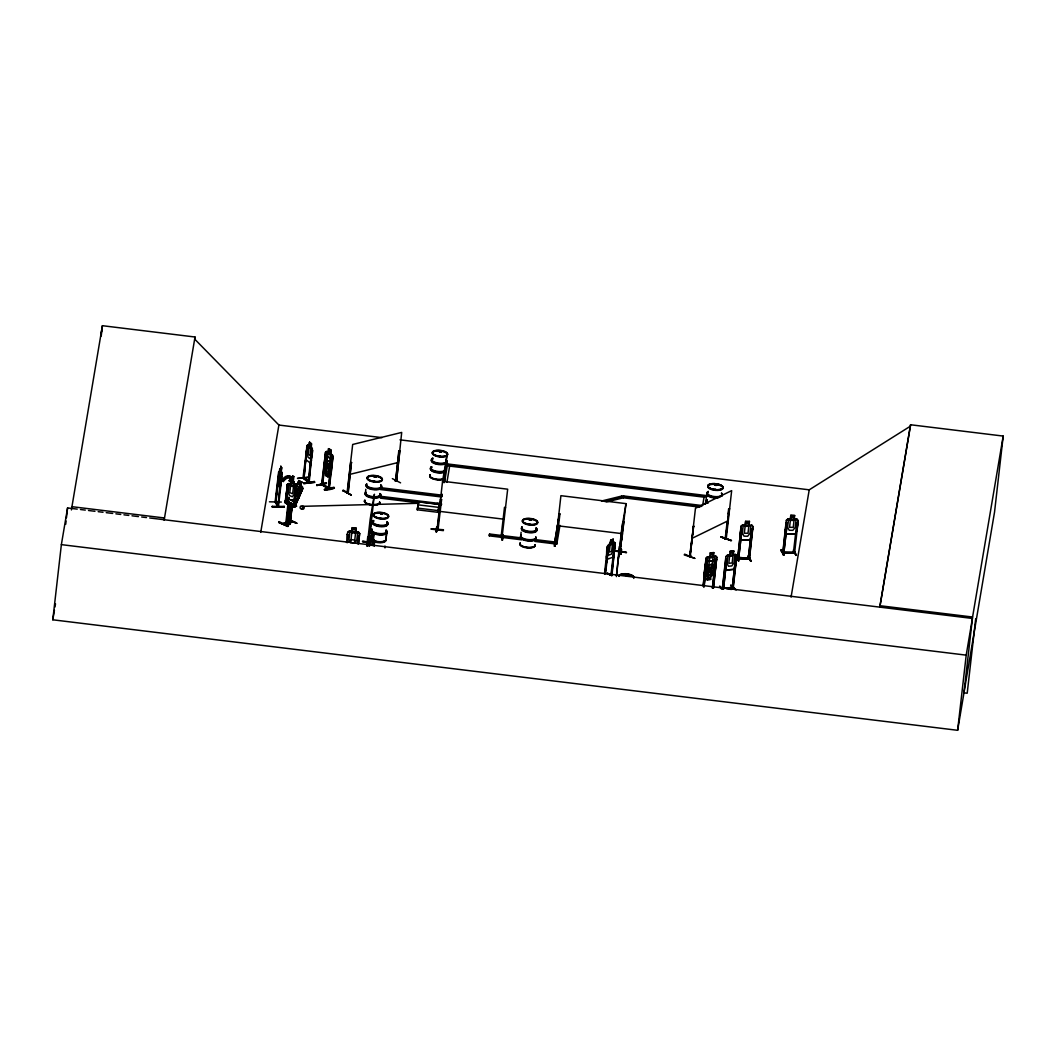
<?xml version="1.0" encoding="UTF-8"?>
<svg xmlns="http://www.w3.org/2000/svg" width="1056" height="1056" viewBox="0 0 1056 1056"><rect width="100%" height="100%" fill="white"/><g stroke="black" fill="none" stroke-linecap="round" stroke-linejoin="round"><path stroke-width="1.5" d="M272.316 506.378L284.222 506.392M293.33 481.721L292.248 481.219L292.71 476.032L293.806 476.533L293.33 481.721L289.093 480.784L290.426 479.015L291.522 479.53L290.176 481.285M727.927 588.707C736.204 591.756 732.89 583.704 732.455 588.298M368.914 542.256C352.572 539.286 373.151 544.896 368.531 541.847M614.209 551.021L626.419 552.486M614.262 550.559L626.393 552.631M910.576 424.763L879.793 607.134L910.576 424.763L1003.2 436.075L972.576 617.034L963.851 693.607L957.634 730.303L52.8 619.793L61.367 544.632L67.571 507.936L77.233 509.124M65.71 524.278L66.079 521.004M66.462 517.744L67.571 507.936M71.399 509.929L102.406 325.697L195.017 337.009L194.766 339.2L278.903 425.053L381.995 437.646M101.231 335.993L102.406 325.697M272.303 506.286L272.395 507.184L284.302 507.21L284.209 506.339M275.735 500.98L275.893 502.577L275.101 502.128L278.626 472.006L279.299 472.454L278.626 472.006M280.342 470.012L279.734 468.956L275.484 502.564L278.876 472.454M280.355 470.184L280.883 466.303L281.767 467.993L281.213 471.689M280.909 466.488L279.101 477.51L280.078 482.79L280.883 480.638M281.345 471.689L277.979 506.946L278.243 505.349M281.12 476.375L281.794 476.824L281.12 476.375L277.952 506.893L275.114 502.036M278.084 506.392L278.203 505.296M278.401 506.88L282.124 474.553L281.384 471.623M281.332 502.049L269.425 501.811M283.193 524.066L291.271 521.268M284.354 524.502L292.406 521.136L284.341 523.934M289.436 504.187L286.73 523.235L285.833 522.905L287.958 503.976L288.882 503.804L286.598 523.222L288.79 503.831M286.73 519.446L286.73 522.601M287.272 514.747L287.8 510.048M288.156 506.92L288.05 504.016M287.285 522.905L289.423 504.121M287.377 522.878L289.516 504.095M288.262 526.178L279.167 521.651L278.678 522.364L287.852 526.469L288.367 525.69M289.529 520.74L289.78 517.572M290.598 511.342L291.126 506.642M290.756 505.349L289.291 524.476L290.149 524.238L292.208 505.349L289.991 524.238C286.255 524.027 291.68 524.304 289.344 523.882M289.529 524.476L292.169 505.415M297.766 478.553L308.51 477.206M287.272 518.839L296.828 523.354L287.258 519.301M302.98 478.091L306.834 447.916L303.983 478.46L302.94 478.038L308.669 482.698L312.101 452.628L311.573 452.206L308.101 482.328C311.005 482.698 304.392 477.985 303.706 477.721M312.312 448.589L307.837 444.853L307.032 445.606L303.983 478.46M303.613 478.513L307.204 445.698M303.626 482.79L303.838 483.595L314.635 482.315L303.851 483.569M309.606 442.16L307.362 453.38L307.969 457.129L309.738 458.581L311.018 456.403L311.494 443.718L309.487 442.174L309.118 446.041L307.85 444.998M308.088 482.209L308.827 481.166M311.573 452.206L308.669 482.698M312.365 448.483L309.144 482.684L303.349 477.932M314.424 481.589L303.521 483.331L314.384 481.496L314.635 482.394M326.502 482.922L316.708 485.43L326.449 482.948M326.436 483.556L316.866 484.928M322.621 485.021L321.908 483.424L321.565 484.691L325.288 454.502L325.974 454.912L322.621 485.021L321.446 484.651M324.958 454.582L325.644 454.978L322.291 485.087L322.027 483.437M323.849 468.983L324.971 459.136M328.614 448.642L328.165 452.536L326.885 453.011L326.132 470.369L327.875 467.742L329.604 472.388L328.508 467.201C332.482 464.732 329.657 460.786 328.099 466.118L326.357 461.248L327.479 466.62L325.446 469.92L328.535 471.86L331.676 455.862L330.581 453.882L331.096 450.12L328.614 448.642L328.192 452.338M328.495 473.075L328.046 476.969L325.565 475.49L326.08 471.715L324.984 469.748L328.126 453.75L330.436 455.123L329.644 462.026L330.568 465.696L329.776 472.6L328.403 473.088L327.98 476.797L325.763 475.398L326.185 471.702M324.773 490.235C338.158 489.02 336.956 485.324 324.43 489.43L324.773 490.301M330.475 453.908L330.99 450.133L328.508 448.668M322.714 484.242C330.541 489.628 328.429 485.681 328.997 489.073L332.35 458.964L331.663 458.568L328.271 488.69M328.825 487.502L329.34 489.007L328.574 488.558L331.663 458.568M328.746 489.007L328.878 487.489M329.261 488.968L332.904 456.601L332.363 454.819L326.489 451.414L325.472 452.192L324.76 466.316L330.686 469.748L331.769 466.541M328.574 473.246L330.066 474.223L331.201 473.405L332.996 456.601L332.257 454.832M334.052 487.41L334.396 488.281M348.216 491.476L347.345 491.66C348.322 495.211 347.86 490.103 347.754 491.872M348.044 491.462L347.45 492.954L350.592 462.739L351.41 462.528L348.256 492.809M396.568 480.876L401.702 432.419L352.678 444.47L347.068 492.822L347.992 492.598L351.41 462.528M346.5 542.533C347.622 538.956 345.127 528.937 351.952 531.366M347.596 542.665L348.52 534.587L347.398 534.613L348.52 534.587M355.687 531.92L357.548 533.399L356.756 540.302L354.42 543.022L350.671 542.586L352.361 527.789M354.42 543.022L356.096 528.224L352.361 527.842M358.446 543.959L359.687 533.61L358.565 532.145L355.7 531.802L356.255 528.119L352.242 527.696L351.82 531.34M357.35 543.827L358.274 535.748L359.383 535.88L358.274 535.748M358.42 543.55L359.542 533.636M365.416 492.743L365.825 489.284M366.749 545.49L367.739 537.016M367.105 546.124L370.181 519.222L374.405 494.234L368.597 545.543M368.953 542.626L368.399 542.982L371.897 512.45M369.019 545.992L370.696 536.184L369.917 537.042M369.415 545.965L370.128 539.629L369.323 539.22L370.128 539.629M370.036 544.724L370.814 537.821L371.725 537.385M370.801 545.53L372.108 533.518L371.686 537.214M372.398 545.635L373.652 535.115L373.322 545.054M374.022 545.978L374.286 539.893M374.141 545.978L374.629 541.728M392.357 478.619L400.58 482.856M385.955 539.378L386.694 532.897L385.942 539.55A7.682 2.97 6.5 0 1 380.794 541.702A7.682 2.97 6.5 0 1 372.583 540.052M398.785 450.886L395.617 481.14L396.475 480.929L399.894 450.833L398.785 450.886L399.894 450.833M395.551 481.127L399.076 451.044M396.686 479.78L395.274 480.982L396.541 479.846M417.265 509.797L418.532 501.758L439.217 504.293L437.95 512.318L417.265 509.797L418.532 501.758M437.276 527.287L436.603 527.208L435.89 531.894L436.55 531.392M443.797 482.552L446.794 456.245L442.57 481.232L437.039 529.729L437.316 528.436L438.293 528.554L438.002 529.901L441.593 499.633L440.484 499.501M441.593 499.633L440.55 499.079L437.54 529.663L437.144 528.04M440.616 505.507L440.88 503.659L379.038 496.109M444.22 482.605L445.144 474.566M705.263 504.332L706.741 495.607L447.599 463.954L447.335 465.815L704.854 497.257M449.711 466.092L449.816 465.155L446.912 482.341M431.125 529.148L443.335 530.627L443.441 529.742L431.178 528.792M521.875 539.84L489.324 535.854L489.43 534.917L520.344 538.692M489.469 534.943L489.575 534.006L520.502 537.781M500.993 536.752C502.286 534.626 503.224 539.022 501.032 537.544L504.491 507.316L505.56 507.619M501.191 537.346L501.138 536.25M502.009 537.689L507.672 489.192L442.57 481.232M503.026 536.831L502.603 540.038L502.075 539.392M503.316 535.326L502.709 534.64L503.316 535.352M520.714 535.709L521.123 532.25M554.532 542.876L554.426 543.814L559.02 516.318M555.02 541.424L554.242 546.19L554.968 545.635M559.944 513.929L558.822 513.955L559.944 513.929L556.367 544.183L556.776 542.903L555.68 542.744L555.522 544.078L560.908 495.686L626.01 503.633L619.938 552.367L620.743 550.889M610.157 543.906C611.345 535.986 610.672 545.279 607.451 546.163C605.867 547.76 607.213 565.633 606.421 556.142M604.494 573.764L607.556 546.216M604.824 573.896L608.414 548.315L607.702 548.579M605.194 573.487L608.084 548.183M605.524 573.632L608.81 545.701L610.223 543.998M609.8 574.834L607.174 573.078L611.266 574.794M608.52 544.632L614.552 542.335L612.704 542.942L613.232 539.286L612.955 550.757L611.345 554.189L608.956 555.086L608.018 552.618M611.054 574.319L614.302 545.833L615.001 545.569L611.899 575.771M611.384 574.451L615.107 543.299L614.394 542.428L615.212 543.352L611.582 575.639M621.786 496.954L621.905 496.016L601.471 501.032M701.738 505.494L623.621 495.95L623.357 497.798L606.078 502.049M619.331 546.427L616.506 575.454M616.387 576.589L621.773 528.634L626.01 503.633M620.611 552.037L619.265 551.826L619.384 550.876M619.7 549.133L622.842 521.611L623.951 521.743L619.964 551.905M620.453 554.189L621.06 548.935L621.667 549.635L620.954 554.334L620.281 554.255L620.954 554.308M689.555 556.42L689.674 555.324L690.782 555.232L689.674 555.324M689.581 556.499L693.62 526.126L690.07 556.604M692.34 537.398L689.951 556.657L695.455 508.292L731.663 490.618L726.198 539.022L725.089 539.141L725.868 538.798M692.71 534.178L693.251 529.346M694.808 558.4L684.644 554.162L684.235 554.902L694.716 558.36M704.101 497.165L704.207 496.228L702.623 505.6M707.652 575.903L706.015 574.86L706.794 567.956L708.919 564.815L709.698 557.938L713.024 557.581L712.232 564.485L713.671 567.217L712.892 574.121L710.965 575.546L710.648 579.361L707.098 579.744L707.586 575.85L705.091 576.299L704.048 575.045L705.184 565.132L706.702 561.33L715.057 560.446L715.915 564.036M704.114 575.098L706.028 558.268L707.441 556.829L715.73 555.958L716.773 557.212L713.328 587.928M703.072 585.895L706.2 558.36M703.27 586.054L705.949 560.578L706.926 560.472L704.246 585.948M703.864 587.374L706.926 560.472M707.098 579.744L707.52 576.048M713.17 556.34L714.806 557.396L714.014 564.3L711.902 567.442L711.11 574.319L707.797 574.675L708.576 567.772L707.137 565.026L707.929 558.122L709.843 556.697L710.16 552.895L713.777 552.565L713.354 556.261M713.222 556.393L713.592 552.644M712.351 588.034L715.598 559.548L716.575 559.442L713.526 588.086M712.549 588.192L715.598 559.548M705.038 576.246L713.381 575.414L714.78 573.976L716.773 557.212M720.944 537.055L731.161 540.659L721.314 536.804M725.129 539.167L727.148 521.941M728.072 513.889L728.614 509.071L729.577 508.886L728.614 509.071M727.756 521.638L725.551 539.299L728.97 509.19M728.125 518.417L728.864 511.988M722.264 589.063L725.881 556.684L727.36 555.311L735.676 554.453L736.732 555.72L732.97 588.007L732.006 588.126M722.449 589.235L725.802 558.994L726.792 558.888L723.492 589.182L726.792 558.888M722.74 589.261L722.832 588.139L732.283 587.506L723.571 588.166M723.228 588.944L723.598 588.06M730.052 551.338L733.709 551.047L730.052 551.338L729.788 555.205L727.795 556.552L727.003 563.455L728.468 566.24L731.821 565.924L733.96 562.795L734.752 555.892L733.088 554.822L733.511 551.126M733.643 550.994L733.286 554.743L735.742 554.506M734.95 589.538L730.686 585.064L736.177 589.921M733.537 587.11L732.191 588.298L735.544 558.056L736.534 557.964L733.234 588.007M732.31 588.284L735.544 558.056M736.256 556.182L738.659 561.092L736.85 558.545M736.547 555.72L735.425 565.58L733.933 569.25L725.657 570.055M751.766 536.382L750.13 540.038L740.89 539.867L739.939 536.105L741.061 526.165L742.606 524.898L751.793 525.122L752.756 526.508L751.634 536.356M741.193 526.231L737.642 558.769L740.969 528.488L742.13 528.673L738.593 558.769M742.051 528.515L738.606 558.796L738.83 557.647M738.725 560.459L736.705 557.33M745.298 525.122L745.694 521.374M745.272 525.07L743.16 526.258L742.368 533.161L744.005 536.158L747.674 536.237L749.984 533.306L750.763 526.403L748.942 525.136L749.364 521.44M748.968 525.188L749.509 521.321L745.576 521.242L745.153 524.938M748.255 556.406L751.318 561.33L748.4 555.839M737.761 558.756L749.47 558.967L752.717 528.713L751.634 528.686L748.163 558.928L749.615 557.845M748.427 558.954L751.634 528.686M749.272 558.994L752.902 526.469L751.793 525.122M750.644 561.317L748.334 555.786M787.261 522.614L783.829 552.895L787.354 522.786L786.179 522.588L782.984 552.882L783.103 551.76L784.172 551.747M783.869 555.192L781.546 549.648L780.806 550.268L783.869 555.192L780.872 550.189M790.39 519.09L790.786 515.341L794.746 515.473L794.178 519.288L795.986 520.502L795.194 527.406L792.898 530.336L789.215 530.27L787.591 527.274L788.383 520.357L790.482 519.169M790.786 515.341L790.508 519.222L787.882 519.169L786.43 520.384M794.363 552.842L794.838 551.958L793.769 551.958C793.531 555.007 792.647 550.506 794.759 551.786M795.868 555.416L793.544 549.886L795.973 555.271M793.373 553.027L796.844 522.786L798.006 522.984L796.844 522.786M797.927 522.812L794.614 553.093L782.76 552.842L786.284 520.278L787.816 518.998L797.016 519.222L797.98 520.608L796.831 530.402L795.274 534.019L786.192 533.795L785.281 530.191M957.634 730.303L966.2 655.142L972.404 618.446L149.714 517.968M975.691 618.697L967.204 693.224L963.943 692.828M1003.2 436.075L994.554 512.015L963.917 692.974M288.433 484.625L286.348 503.105L288.433 484.625L287.602 484.255L285.028 502.775L294.901 507.025L302.623 488.413L301.554 487.951L293.779 506.55C296.71 507.566 292.578 501.719 294.545 504.187M287.602 484.255L285.437 502.656M295.548 504.148C298.518 511.553 279.233 501.824 286.559 500.32L285.793 503.144M291.205 480.744L290.677 484.466L289.093 484.994L288.275 491.885L289.45 495.515L292.288 496.756L294.162 494.472L294.98 487.582L293.608 485.681L294.162 481.919L293.634 485.641L295.786 486.512L288.658 483.582M293.911 503.633L293.304 506.51L295.772 487.898L296.591 488.268L294.228 506.854L293.898 503.672M293.357 506.497L295.772 487.898M294.122 506.814L296.591 488.268L295.706 486.552L296.406 488.294M358.552 532.184L359.687 533.61M362.63 541.438L370.286 542.071M436.564 531.986L437.356 526.654L436.498 531.815M501.164 537.583L502.286 537.53M501.917 539.959L502.735 534.64M502.036 539.88L502.577 536.778M554.928 546.269L555.469 542.52L554.862 546.097M555.298 544.038L556.459 544.17M556.618 542.876L555.39 542.903M622.842 521.611L623.924 521.902M620.096 551.232L620.69 551.258M620.281 554.255L621.1 548.935M52.8 619.793L54.424 610.223M54.965 607.028L55.506 603.834M195.017 337.009L164.142 520.172L164.393 517.968L71.768 506.656M260.726 532.396L278.969 424.631M367.277 546.163L370.986 524.304M437.95 512.318L439.019 506.009M440.999 500.359L439.138 511.302L504.24 519.248M441.527 497.244L442.055 494.116M440.88 503.659L440.722 504.57L378.88 497.02M444.536 482.051L447.599 463.954M489.324 535.854L489.575 534.006M554.69 542.243L559.178 515.698M559.97 525.36L556.789 544.104L534.89 541.424M699.851 507.144L623.357 497.798L623.621 495.95M618.354 558.69L622.578 533.702M400 439.837L809.226 489.826L910.417 426.175M791.063 597.168L809.226 489.826M100.69 335.755L102.155 327.901M612.876 557.238L613.985 553.225L612.876 557.238L606.778 559.456M311.626 460.152L310.556 463.426L312.814 450.305M725.248 538.072L725.855 538.164M294.743 505.996L296.525 506.088L293.291 505.415M295.627 506.299L295.786 505.626M324.786 459.083L326.08 455.836L331.901 459.294L332.231 463.492L331.716 459.4M324.865 459.149L326.119 455.994L331.901 459.294M330.528 469.616L331.782 466.448M713.988 570.755L715.466 567.059M714.12 570.913L705.698 571.758L714.12 570.913L715.638 567.125M735.596 565.633L734.065 569.422L725.564 570.187L724.746 566.623L725.564 570.187M300.326 485.773L301.884 482.051L298.769 480.691L297.29 484.44M295.601 488.598C298.36 484.638 294.07 484.348 295.786 488.902M298.835 480.718L297.264 484.585L295.231 485.153M296.71 494.023L299.587 487.067L296.696 485.813L296.894 489.905C300.445 484.902 303.098 487.964 297.145 491C299.244 497.983 294.954 497.851 296.155 491.542M294.228 484.678C292.274 482.79 303.31 484.163 302.821 488.44L298.518 498.34L296.102 501.534L291.971 499.726M302.821 488.44L298.61 498.406L296.129 501.692L291.839 499.818M342.632 490.842L343.213 490.09L351.278 495.079L343.094 490.578M287.39 498.604L285.872 502.986M288.222 497.257L285.82 502.973L286.625 500.148L287.879 500.689L287.324 501.376L293.264 504.016M286.638 503.342L287.879 500.689M288.816 497.534L286.282 503.197M287.245 501.917L289.054 497.627M295.271 504.002L294.149 506.682M295.178 503.765L301.554 487.951M294.677 506.946L302.623 488.413M294.162 481.919C288.103 478.157 293.172 485.232 287.39 484.268L286.321 494.208L286.823 498.313L293.964 501.442L295.324 498.089M750.024 539.854L751.608 536.303M719.558 586.648L721.208 588.72M620.545 552.407L620.651 551.826M374.774 476.282C373.943 478.408 377.296 476.058 375.857 476.995M374.326 476.863L375.791 477.035M374.642 481.246L373.613 481.47L374.405 481.826M373.956 481.602L374.642 481.18M373.916 481.391L374.827 481.747M376.187 477.193L375.725 476.414M373.956 481.47L374.893 481.51M380.371 513.388L381.229 514.14M380.49 513.374L381.995 513.876M380.728 513.995L380.714 513.256L381.044 514.1M381.836 514.021L381.942 513.322M379.83 518.39L380.992 518.338M381.124 518.615L380.147 518.338L380.912 518.562M440.101 456.35L438.834 456.337L439.798 456.218M441.131 451.77L440.326 451.532M439.151 456.245L439.89 456.298M439.256 456.469L439.864 456.1M529.914 519.275C527.274 520.568 533.636 520.634 530.64 519.499M530.534 519.829L530.798 519.341M528.977 524.33L530.244 524.608L529.082 524.225M529.927 524.238L529.373 524.172M626.063 574.728L626.406 575.48M626.155 575.348L626.3 574.609M715.242 484.506L716.575 485.06M715.387 489.416L714.331 489.654L715.15 489.812M714.701 489.746L715.348 489.72M716.866 485.43L716.338 484.664M781.48 549.674L783.856 554.611L783.209 555.152M285.74 500.029L286.559 500.32M607.636 546.229L608.626 544.672M279.866 468.956L275.906 502.511M291.522 479.53A9.808 5.042 -64.9 0 0 284.064 480.559L283.285 481.51L282.19 480.995L282.678 478.988A11.444 5.887 -64.9 0 1 290.915 477.035L292.459 478.302L293.806 476.533M283.285 481.51L283.76 479.49A11.444 5.887 -64.9 0 1 292.01 477.55L292.459 478.302M291.364 477.787L292.71 476.032M282.19 480.995L282.982 480.044A9.808 5.042 -64.9 0 1 290.426 479.015M307.151 445.592L307.956 444.84M309.17 481.562L304.075 477.682M295.469 497.006L298.228 494.683L301.118 487.74L300.102 485.826L301.884 482.051M741.22 526.284L742.645 525.017M326.608 451.532L325.538 452.298L322.001 484.612L327.32 487.819M330.066 474.223L331.201 473.405M347.78 532.29L349.259 531.221L358.486 532.25M351.16 495.026L343.028 490.67M287.958 503.976L289.542 504.227M373.943 476.678L374.827 477.193M441.025 451.585L440.062 451.704M529.228 519.644L530.072 519.248M531.181 519.71L530.006 519.46M715.519 485.087L716.575 484.981M716.549 485.232L714.767 485.14M626.248 574.688L625.746 575.375M626.591 575.19L627.66 574.913M287.496 484.361L288.737 483.542M611.992 574.728L610.922 574.834M737.695 557.436L748.255 558.136L737.603 557.423M782.628 552.658L794.508 552.882M385.994 539.84L385.955 539.854A7.682 2.97 6.5 0 1 380.754 541.979A7.682 2.97 6.5 0 1 372.557 540.329A7.682 2.97 6.5 0 0 380.754 542.058A7.682 2.97 6.5 0 0 385.915 539.92L386.021 539.603M438.359 528.805L437.065 528.409M502.352 536.62L501.283 536.488M555.298 543.84L556.525 543.985M293.7 484.414L295.31 483.714M693.977 526.258L693.013 526.429M692.023 538.349L728.244 520.687M351.938 531.485L349.8 532.475L349.008 539.378L350.671 542.586M348.348 491.687L347.292 491.7M348.216 492.796L347.45 492.954M396.317 479.648L395.38 480.889M610.579 540.21L613.127 539.246M610.645 540.289L613.232 539.286M615.331 545.714L614.302 545.833M607.108 573.698L611.582 575.23M286.823 498.313L294.056 501.415M439.639 451.176L439.732 451.942M440.088 451.664L439.111 451.651L441.025 452.06M441.21 451.994L440.431 452.1M374.392 476.546L375.131 476.48M375.817 476.573L374.642 476.784M381.058 513.757L381.757 513.493M715.308 484.546L714.569 485.034L715.295 485.272M627.079 574.662L627.541 575.375L626.749 575.573M283.193 523.472L291.337 520.648M289.463 521.453L282.731 523.789M284.341 523.974L292.42 521.176M284.302 524.396L292.367 521.585M292.802 521.915L284.698 524.647L292.763 521.849M296.789 523.288L287.192 519.473M350.869 462.884L351.701 462.673M395.644 481.1L396.475 480.902M349.246 474.527L398.27 462.475M604.613 501.494L623.462 496.861L701.593 506.405M332.35 458.964L331.993 458.489M324.403 470.765C321.724 466.343 327.796 475.649 330.172 474.197M325.987 471.794L324.298 470.791M321.988 483.476L322.159 483.925M326.053 483.239L316.813 485.562M328.588 487.727L322.384 484.308M334.092 487.489L324.469 489.469M334.052 487.912L324.43 489.984L334.092 488.017M723.492 587.862L722.858 588.166M715.018 485.126L715.836 484.625M531.102 520.172L529.544 519.988M311.494 443.718L310.873 447.506L312.206 448.602M307.349 448.351L306.464 447.968M305.897 455.545L306.121 459.756L310.675 463.412M297.449 478.262L308.55 477.352M706.754 561.383L715.11 560.498M710.912 575.494L713.275 575.243M707.032 579.691L710.648 579.361M710.266 553.001L713.645 552.697M706.147 560.736L707.124 560.63M715.796 559.72L716.773 559.614M729.683 555.086L727.294 555.258L725.881 556.684M725.987 559.152L726.977 559.06M735.742 558.215L736.732 558.122M726.317 588.667L733.115 588.02M794.561 553.067L794.627 551.786M373.23 538.811L374.444 541.728M286.374 500.531L285.503 500.188M381.124 513.388L381.586 513.19M530.257 519.235L530.732 519.499M530.495 520.212L531.472 519.908L530.152 519.341M626.71 574.609L625.918 575.494L627.33 575.744M626.657 574.82L627.277 574.926M303.402 506.312L418.255 503.303M281.807 467.927L280.764 466.303M282.018 472.718L282.031 474.553M280.896 484.466L280.196 487.648L278.071 483.78M277.754 505.613L275.986 501.785M790.904 515.473L794.6 515.592M794.178 519.288L796.937 519.341M786.271 522.76L787.354 522.786M741.048 528.66L742.13 528.673M751.714 528.858L752.796 528.884M740.89 539.867L750.13 540.038M793.478 550.506L793.571 550.348M782.984 551.509L784.093 551.575M784.054 551.892L793.386 552.077M748.427 557.608L749.536 557.687M737.537 558.558L749.417 558.782M440.207 452.245L441.012 451.902M715.691 485.47L716.852 485.179L715.387 484.994M715.189 489.284L715.466 489.667M374.854 476.362L375.883 476.824M381.454 514.048L380.662 513.876M381.203 514.298L382.259 514.193L381.559 513.44M328.865 489.02L321.565 484.691M351.806 532.712L355.542 533.161M351.014 539.616L354.75 540.065M436.999 503.382L441.58 503.95M436.96 503.818L441.553 504.293M614.209 550.981L626.432 552.367M362.617 541.57L368.716 542.348M447.44 464.864L706.583 496.518M380.464 487.648L442.319 495.198M380.318 488.558L442.16 496.109M380.2 489.496L440.431 496.848M380.398 498.155L419.456 502.92M417.978 504.834L438.662 507.368M417.463 508.081L438.148 510.602M557.476 525.756L620.954 533.504M535.154 539.576L554.677 541.966M534.996 540.487L556.895 543.167M879.952 605.722L972.576 617.034M80.454 509.507L85.285 510.101M88.506 510.497L94.961 511.289M98.182 511.672L103.013 512.266M106.234 512.662L112.675 513.44M115.896 513.836L120.727 514.43M123.948 514.826L128.779 515.407M132 515.803L138.442 516.595M141.662 516.991L146.494 517.572M61.367 544.632L966.2 655.142M289.093 480.784L292.248 481.219M381.652 513.44L380.49 513.427L381.084 513.718M731.227 540.527L721.01 536.87L731.531 540.474M607.187 573.566L611.213 575.216M440.563 451.387L441.474 451.942M530.125 520.159L529.267 519.644M374.801 477.088L373.969 476.678M381.559 513.229L382.338 513.744M730.726 585.578L735.108 589.446M295.086 505.52L296.525 506.088M293.41 505.098L294.848 505.666M294.967 505.837L296.406 506.405M796.488 555.35L794.693 551.668M748.374 556.301L750.763 561.224M627.475 574.754L627.594 575.692L627.502 574.847M627.356 575.15L626.234 575.058M298.808 480.85L301.726 482.13M291.113 480.77L294.043 481.998M287.258 518.852L296.498 522.918M279.008 522.232L288.301 526.31M278.665 522.403L287.892 526.376M287.324 484.348L288.156 484.717M295.482 487.991L296.314 488.374M294.901 503.857L295.931 504.293M281.767 480.097L282.85 480.599M621.905 496.016L623.462 496.861M324.944 466.198L330.634 469.59M309.54 442.345L311.296 443.81M714.78 573.976L713.381 575.414M707.441 556.829L706.028 558.268M722.964 588.997L719.651 586.146L721.816 588.667M278.309 505.336L275.576 501.785M371.989 533.518L373.586 535.181M372.029 533.702L373.468 535.194M370.564 536.184L374.246 539.999M370.577 536.329L371.606 537.398M371.593 538.626L373.032 540.118M715.664 556.076L716.641 557.264M704.18 574.992L705.157 576.167M280.988 467.372L281.398 469.577L280.843 468.6M279.734 468.956L281.992 472.824M278.203 483.78L280.315 487.489M275.616 502.075L277.358 505.124M797.016 519.222L798.112 520.568L796.99 530.482L795.353 534.138L786.086 533.914L785.176 530.257M793.544 549.886L796.039 555.35M739.939 536.105L740.995 539.748M736.798 557.251L738.659 561.092M714.952 560.578L715.796 564.076M705.078 568.22L705.857 571.679M705.025 568.168L705.764 571.811M286.414 494.168L286.994 498.181M302.412 506.418A1.531 1.267 -75.8 0 1 304.088 507.078A1.531 1.267 -75.8 0 1 303.362 509.124A1.531 1.267 -75.8 0 1 301.699 508.464M444.946 469.26A7.669 2.957 6.5 0 1 444.444 472.177M443.137 472.639A7.669 2.957 6.5 0 1 433.079 471.676A7.669 2.957 6.5 0 1 431.759 467.65M445.091 468.772A7.775 2.996 6.5 0 1 437.659 472.402A7.775 2.996 6.5 0 1 431.719 467.135M444.167 476.203A7.682 2.97 6.5 0 1 437.818 479.886A7.682 2.97 6.5 0 1 430.069 475.213M444.193 475.939A7.682 2.97 6.5 0 1 437.844 479.609A7.682 2.97 6.5 0 1 430.096 474.936M444.18 475.728A7.643 2.944 6.5 0 1 437.87 479.384A7.643 2.944 6.5 0 1 430.162 474.725M446.041 460.469A7.775 2.996 6.5 0 1 438.596 464.099A7.775 2.996 6.5 0 1 432.67 458.845M445.104 467.874A7.669 2.957 6.5 0 1 438.768 471.544A7.669 2.957 6.5 0 1 431.033 466.871M445.883 460.97A7.669 2.957 6.5 0 1 438.557 464.548A7.669 2.957 6.5 0 1 432.696 459.36M445.144 468.336A7.775 2.996 6.5 0 1 437.699 471.966A7.775 2.996 6.5 0 1 431.772 466.712M446.081 460.046A7.775 2.996 6.5 0 1 438.649 463.676A7.775 2.996 6.5 0 1 432.709 458.41M446.041 459.571A7.669 2.957 6.5 0 1 438.715 463.148A7.669 2.957 6.5 0 1 432.854 457.961M379.711 494.406A7.669 2.957 6.5 0 1 373.375 498.076A7.669 2.957 6.5 0 1 365.64 493.403M379.87 493.904A7.775 2.996 6.5 0 1 373.441 497.64A7.775 2.996 6.5 0 1 365.6 492.901M379.606 501.877A7.682 2.97 6.5 0 1 371.62 504.662A7.682 2.97 6.5 0 1 364.874 500.069M380.807 485.615A7.775 2.996 6.5 0 1 374.378 489.337A7.775 2.996 6.5 0 1 366.551 484.598M380.516 493.812A7.669 2.957 6.5 0 1 372.53 496.584A7.669 2.957 6.5 0 1 365.798 492.017M380.662 486.103A7.669 2.957 6.5 0 1 374.326 489.786A7.669 2.957 6.5 0 1 366.59 485.113M379.909 493.482A7.775 2.996 6.5 0 1 373.481 497.204A7.775 2.996 6.5 0 1 365.653 492.466M380.86 485.192A7.775 2.996 6.5 0 1 374.431 488.915A7.775 2.996 6.5 0 1 366.59 484.176M380.82 484.717A7.669 2.957 6.5 0 1 374.484 488.387A7.669 2.957 6.5 0 1 366.749 483.714M535.643 538.164A7.656 2.957 6.5 0 1 527.67 540.949A7.656 2.957 6.5 0 1 520.951 536.382M535.814 537.689A7.775 2.996 6.5 0 1 527.723 540.514A7.775 2.996 6.5 0 1 520.898 535.867M534.851 545.107A7.656 2.957 6.5 0 1 526.891 547.879A7.656 2.957 6.5 0 1 520.172 543.312M536.105 528.581A7.775 2.996 6.5 0 1 529.676 532.316A7.775 2.996 6.5 0 1 521.849 527.578M535.814 536.778A7.669 2.957 6.5 0 1 527.828 539.563A7.669 2.957 6.5 0 1 521.096 534.983M535.96 529.082A7.669 2.957 6.5 0 1 529.624 532.752A7.669 2.957 6.5 0 1 521.888 528.079M535.854 537.266A7.775 2.996 6.5 0 1 527.776 540.078A7.775 2.996 6.5 0 1 520.951 535.445M536.158 528.158A7.775 2.996 6.5 0 1 529.729 531.881A7.775 2.996 6.5 0 1 521.888 527.142M536.105 527.683A7.656 2.957 6.5 0 1 529.769 531.353A7.656 2.957 6.5 0 1 522.06 526.693M719.664 497.284A7.775 2.996 6.5 0 1 709.46 496.294A7.775 2.996 6.5 0 1 708.127 492.228M721.499 493.852A7.775 2.996 6.5 0 1 722.278 495.462M717.882 497.996A7.669 2.957 6.5 0 1 706.886 494.076M707.282 493.35A7.669 2.957 6.5 0 1 708.154 492.73M721.987 495.145A7.669 2.957 6.5 0 1 722.119 495.937M721.538 493.429A7.775 2.996 6.5 0 1 721.934 495.766M721.037 496.386A7.775 2.996 6.5 0 1 710.318 496.188A7.775 2.996 6.5 0 1 708.167 491.792M721.486 492.954A7.656 2.957 6.5 0 1 714.173 496.531A7.656 2.957 6.5 0 1 708.325 491.344M707.982 503.316A7.669 2.957 6.5 0 1 707.375 499.646M706.094 503.158A7.656 2.957 6.5 0 1 707.23 501.032M706.675 503.474A7.775 2.996 6.5 0 1 707.177 500.518M706.728 503.052A7.775 2.996 6.5 0 1 707.23 500.095M385.928 531.313A7.669 2.957 6.5 0 1 379.592 534.983A7.669 2.957 6.5 0 1 371.857 530.31M386.087 530.825A7.775 2.996 6.5 0 1 379.658 534.547A7.775 2.996 6.5 0 1 371.818 529.808M387.024 522.522A7.775 2.996 6.5 0 1 379.592 526.152A7.775 2.996 6.5 0 1 373.652 520.898M386.087 529.927A7.669 2.957 6.5 0 1 379.751 533.597A7.669 2.957 6.5 0 1 372.016 528.924M386.879 523.01A7.669 2.957 6.5 0 1 379.54 526.601A7.669 2.957 6.5 0 1 373.692 521.4M386.126 530.389A7.775 2.996 6.5 0 1 379.698 534.125A7.775 2.996 6.5 0 1 371.87 529.386M387.077 522.1A7.775 2.996 6.5 0 1 379.632 525.73A7.775 2.996 6.5 0 1 373.705 520.463M387.037 521.624A7.669 2.957 6.5 0 1 380.701 525.307A7.669 2.957 6.5 0 1 372.966 520.621M385.678 539.814A7.656 2.957 6.5 0 1 382.444 542.56A7.656 2.957 6.5 0 1 373.982 541.741M384.978 546.982A7.775 2.996 6.5 0 1 385.11 547.774M385.031 546.546A7.775 2.996 6.5 0 1 385.163 547.351M384.978 546.071A7.669 2.957 6.5 0 1 384.727 547.576M385.889 540.184A7.682 2.97 6.5 0 1 374.022 541.319M618.922 575.824A7.656 2.957 6.5 0 1 628.003 573.976A7.656 2.957 6.5 0 1 633.732 578.398M619.225 575.81A7.656 2.957 6.5 0 1 625.931 574.451A7.656 2.957 6.5 0 1 633.27 576.814M618.856 576.088A7.682 2.97 6.5 0 1 625.984 574.002A7.682 2.97 6.5 0 1 633.983 577.17M272.276 506.788L284.183 506.959L272.276 506.788M301.092 507.368L301.092 507.368M278.137 479.635L278.032 483.859L278.269 479.635M280.342 471.412L279.563 478.315L280.421 479.82L281.2 472.916L280.342 471.412M290.651 505.23L288.618 524.132L290.743 505.283M309.091 447.269L308.299 454.172L310.068 455.624L310.86 448.721L309.091 447.269M309.896 443.203L310.886 445.381L309.896 443.203M326.278 473.814L326.146 475.055L327.637 475.926L327.769 474.698L326.278 473.814M329.023 449.671L328.891 450.912L330.37 451.796L330.515 450.556L329.023 449.671M352.955 528.475L352.823 529.716L355.225 529.993L355.37 528.766L352.955 528.475M372.332 534.574L373.124 536.765L372.332 534.574M610.078 545.226L609.299 552.13L611.675 551.232L612.467 544.328L610.078 545.226M611.002 540.751L610.856 541.979L612.388 541.411L612.533 540.17L611.002 540.751M708.035 577.698L707.89 578.926L710.028 578.701L710.173 577.46L708.035 577.698M710.794 553.555L710.648 554.783L712.787 554.558L712.919 553.331L710.794 553.555M729.59 556.38L728.798 563.284L732.164 562.967L732.943 556.063L729.59 556.38M730.686 552.011L730.541 553.238L732.706 553.04L732.838 551.8L730.686 552.011M745.127 526.297L744.335 533.201L748.018 533.267L748.796 526.363L745.127 526.297M746.275 521.994L746.13 523.235L748.493 523.274L748.638 522.047L746.275 521.994M790.35 520.397L789.558 527.3L793.228 527.38L794.02 520.476L790.35 520.397M791.498 516.094L791.353 517.334L793.716 517.374L793.848 516.146L791.498 516.094M290.624 485.668L289.806 492.558L292.644 493.799L293.462 486.908L290.624 485.668M291.641 481.589L291.496 482.816L293.317 483.608L293.462 482.381L291.641 481.589M712.391 573.976L711.203 574.213L709.711 571.045C707.441 576.589 704.207 575.744 709.104 570.293C704.629 566.267 709.434 563.653 709.949 569.395C711.942 563.746 716.166 564.208 710.582 570.108L712.391 573.976M299.059 481.694L298.544 482.935L300.379 483.74L300.894 482.5L299.059 481.694M286.572 501.204L293.713 504.398L286.572 501.204M712.232 564.458L708.919 564.815L712.232 564.485M711.902 567.415L708.576 567.772L711.902 567.442M373.85 543.523L373.85 543.523M440.378 451.11L440.92 451.519L440.378 451.11M329.657 462L327.347 460.627L329.644 462.026M329.327 464.957L327.004 463.584L329.314 464.983M435.745 455.36A7.682 2.97 6.5 0 0 447.625 454.225A7.682 2.97 6.5 0 0 436.603 450.292A7.682 2.97 6.5 0 0 435.745 455.36M435.692 456.047A7.656 2.957 6.5 0 0 447.52 454.912A7.656 2.957 6.5 0 0 436.55 450.991A7.656 2.957 6.5 0 0 435.692 456.047M435.719 455.638A7.682 2.97 6.5 0 0 447.586 454.502A7.682 2.97 6.5 0 0 436.577 450.569A7.682 2.97 6.5 0 0 435.719 455.638M371.593 504.9A7.669 2.957 6.5 0 0 379.566 502.128A7.682 2.97 6.5 0 1 371.58 504.94A7.682 2.97 6.5 0 1 364.848 500.346A7.669 2.957 6.5 0 0 371.593 504.9M370.524 480.506A7.682 2.97 6.5 0 0 382.391 479.371A7.682 2.97 6.5 0 0 371.382 475.438A7.682 2.97 6.5 0 0 370.524 480.506M370.458 481.18A7.656 2.957 6.5 0 0 382.285 480.044A7.656 2.957 6.5 0 0 371.316 476.137A7.656 2.957 6.5 0 0 370.458 481.18M370.498 480.77A7.682 2.97 6.5 0 0 382.364 479.622A7.682 2.97 6.5 0 0 371.356 475.702A7.682 2.97 6.5 0 0 370.498 480.77M525.835 523.433A7.656 2.957 6.5 0 0 537.662 522.298A7.656 2.957 6.5 0 0 526.693 518.39A7.656 2.957 6.5 0 0 525.835 523.433M526.944 547.417A7.656 2.957 6.5 0 0 534.904 544.645A7.643 2.944 6.5 0 1 526.944 547.404A7.656 2.957 6.5 0 1 520.225 542.85A7.643 2.944 6.5 0 0 526.944 547.404M525.756 524.159A7.656 2.957 6.5 0 0 537.583 523.024A7.656 2.957 6.5 0 0 526.614 519.103A7.656 2.957 6.5 0 0 525.756 524.159M525.782 523.75A7.682 2.97 6.5 0 0 537.662 522.614A7.682 2.97 6.5 0 0 526.64 518.681A7.682 2.97 6.5 0 0 525.782 523.75M711.229 488.704A7.656 2.957 6.5 0 0 723.056 487.568A7.656 2.957 6.5 0 0 712.087 483.661A7.669 2.957 6.5 0 0 711.216 488.756A7.669 2.957 6.5 0 0 723.07 487.621A7.669 2.957 6.5 0 0 712.074 483.688A7.656 2.957 6.5 0 0 711.229 488.704M711.15 489.43A7.656 2.957 6.5 0 0 722.977 488.294A7.656 2.957 6.5 0 0 712.008 484.374A7.656 2.957 6.5 0 0 711.15 489.43M711.176 489.02A7.682 2.97 6.5 0 0 723.043 487.885A7.682 2.97 6.5 0 0 712.034 483.952A7.682 2.97 6.5 0 0 711.176 489.02M376.741 517.414A7.682 2.97 6.5 0 0 388.608 516.278A7.682 2.97 6.5 0 0 377.599 512.345A7.682 2.97 6.5 0 0 376.741 517.414M376.675 518.1A7.656 2.957 6.5 0 0 388.502 516.965A7.656 2.957 6.5 0 0 377.533 513.044A7.656 2.957 6.5 0 0 376.675 518.1M376.715 517.678A7.682 2.97 6.5 0 0 388.582 516.542A7.682 2.97 6.5 0 0 377.573 512.609A7.682 2.97 6.5 0 0 376.715 517.678M302.161 508.517A1.531 1.267 -75.8 0 0 301.897 505.943A1.531 1.267 -75.8 0 0 300.115 507.712A1.531 1.267 -75.8 0 0 302.161 508.517"/></g></svg>
